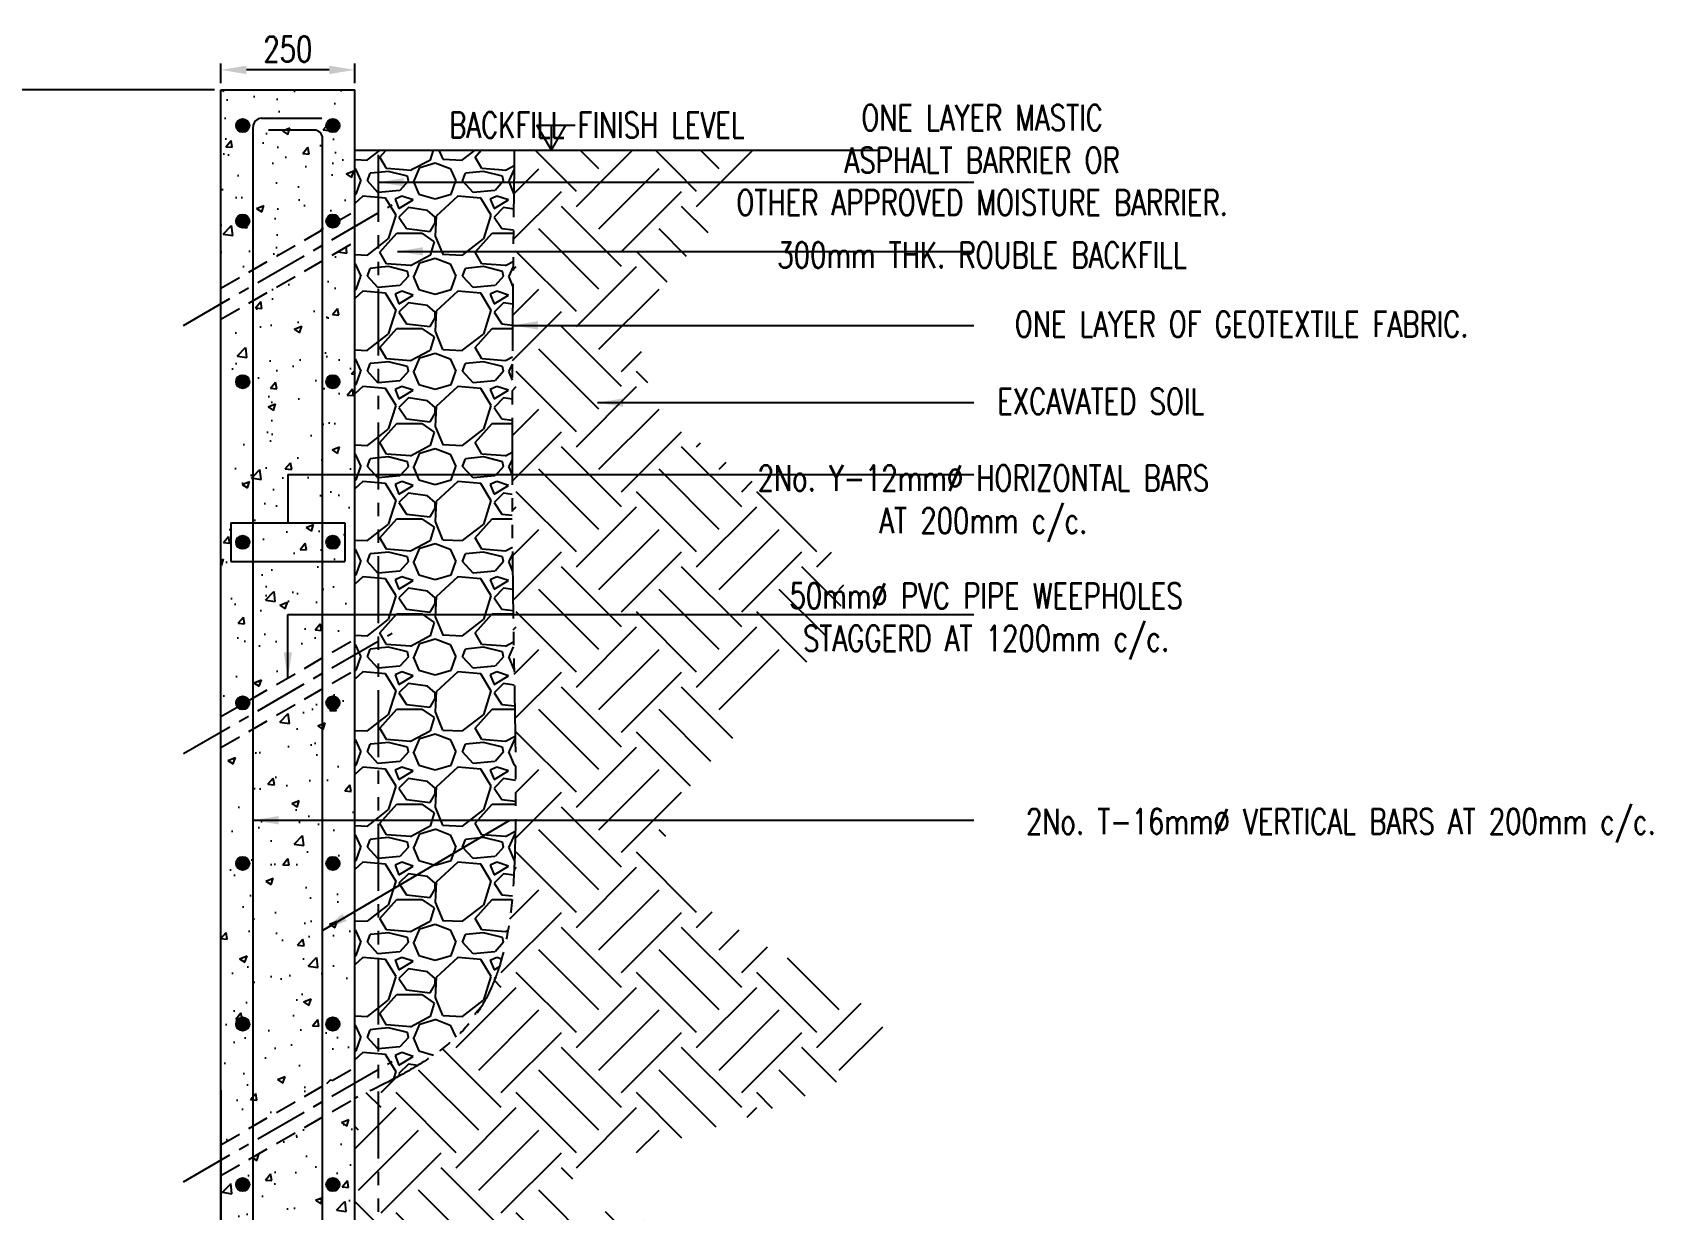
# Model space of a CAD drawing. Header units: millimetres. Extents: x -605628 to 223188, y -4937 to 493520.
# Drawn here: x -337860 to -334834, y 427466 to 429666 of the extents above; entities that cross this region are included whole.
import ezdxf

# ---------------------------------------------------------------- set-up
doc = ezdxf.new("R2010")
doc.units = ezdxf.units.MM
doc.header["$LTSCALE"] = 100
doc.header["$MEASUREMENT"] = 0
doc.header["$PDMODE"] = 3
doc.header["$PDSIZE"] = -0.5
for name, pattern in [('CENTER', [2, 1.25, -0.25, 0.25, -0.25]), ('DASHED', [0.75, 0.5, -0.25]), ('PHANTOM', [2.5, 1.25, -0.25, 0.25, -0.25, 0.25, -0.25])]:
    doc.linetypes.add(name, pattern=pattern)
doc.layers.get('Defpoints').update_dxf_attribs({"color": 1})
for name, color, linetype in [('Grid-line', 8, 'CENTER'), ('S-Dim', 1, 'Continuous'), ('S-Hatch', 8, 'Continuous'), ('S-Text', 2, 'Continuous'), ('ST-DIMENSION', 2, 'Continuous'), ('ST-HATCH', 8, 'Continuous'), ('VENT-PIPE', 8, 'Continuous')]:
    doc.layers.add(name, color=color, linetype=linetype)
doc.styles.add('SKEL 1_20xp', font='romans.shx', dxfattribs={"width": 0.75, "height": 47.6})
doc.dimstyles.new('SKEL 1_20xp', dxfattribs={"dimtxt": 47.6, "dimasz": 47.6, "dimexe": 12, "dimexo": 12, "dimgap": 15, "dimtad": 1, "dimdec": 0, "dimtxsty": 'SKEL 1_20xp', "dimcen": 4, "dimdle": 1, "dimclrd": 1, "dimclre": 1, "dimclrt": 2, "dimadec": 0, "dimazin": 0, "dimtfac": 1, "dimtdec": 0, "dimtix": 1, "dimtmove": 0, "dimatfit": 3, "dimfxl": 1.25, "dimarcsym": 0})
pattern_1 = [(228.0127875, (128.016, 177.8), (-1422.4, -1600.2), [23.9205, -2368.133855]), (184.9697407, (112.014, 160.02), (2133.6, 177.8), [41.04833, -4063.78342]), (132.510447, (71.12, 156.464), (1778, -1955.8), [28.943706, -2865.430596]), (267.273689, (1.778, 112.014), (177.8, 3556), [37.380316, -3700.65062]), (292.8336542, (0, 74.676), (-889, 2133.6), [36.65436, -3628.78654]), (357.273689, (14.224, 40.894), (-3556, 177.8), [37.380316, -3700.65062]), (37.6942405, (51.562, 39.116), (-2311.4, -1778), [49.433556, -4893.91807]), (72.2553284, (90.678, 69.342), (1244.6, 3911.6), [46.670366, -4620.36796]), (121.4295656, (104.902, 113.792), (-1422.4, 2311.4), [37.50691, -3713.1882]), (175.2363583, (85.344, 145.796), (1955.8, -177.8), [42.81993, -2098.175587]), (222.3974378, (42.672, 149.352), (-2133.6, -1955.8), [55.375454, -5482.174076]), (138.814075, (177.8, 110.236), (-1244.6, 1066.8), [18.90032, -1871.13961]), (171.4692344, (163.576, 122.682), (2311.4, -355.6), [35.95774, -3559.82473]), (225, (128.02, 128.02), (-2e-14, -177.8), [25.144654, -226.30252]), (203.1985905, (115.57, 149.352), (889, 355.6), [13.54089, -1340.543566]), (291.8014095, (103.124, 144.018), (-177.8, 533.4), [19.149593, -938.33271]), (30.9637565, (110.236, 126.238), (533.4, 355.6), [31.102376, -1005.64087]), (161.565051, (136.906, 142.24), (355.6, -177.8), [22.4901, -539.76287]), (16.3895403, (0, 144.018), (1778, 533.4), [31.50616, -3119.117867]), (70.346176, (30.226, 152.908), (-711.2, -1955.8), [26.431926, -2616.7551]), (293.1985905, (136.906, 177.8), (-355.6, 889), [27.081607, -1327.00285]), (343.6104597, (147.574, 152.908), (-1778, 533.4), [31.50616, -3119.117867]), (339.4439548, (0, 33.782), (-889, 355.6), [30.382464, -1488.7414]), (294.7751406, (28.448, 23.114), (-889, 1955.8), [25.45705, -2520.251537]), (66.8014095, (138.684, 0), (355.6, 889), [27.081607, -1327.00285]), (17.3540246, (149.352, 24.892), (-2311.4, -711.2), [29.80479, -2950.66632]), (69.4439548, (51.562, 0), (-355.6, -889), [15.19123, -1503.932634]), (101.3099325, (128.016, 0), (-177.8, 711.2), [9.06602, -897.53965]), (165.9637565, (126.24, 8.89), (533.4, -177.8), [36.65436, -696.43382]), (186.009006, (90.678, 17.78), (1778, 177.8), [33.96869, -3362.89554]), (303.690068, (110.236, 110.236), (-177.8, 355.6), [25.64267, -615.424345]), (353.1572266, (124.46, 88.9), (3022.6, -355.6), [44.768973, -4432.120635]), (60.945396, (168.91, 83.566), (-711.2, -1244.6), [18.305577, -1812.25746]), (90, (177.8, 99.57), (-177.8, 177.8), [10.668, -167.132]), (120.2564372, (87.122, 23.114), (711.2, -1244.6), [24.70069, -2445.375854]), (48.0127875, (74.676, 44.45), (1422.4, 1600.2), [47.841, -2344.213354]), (0, (106.68, 80.01), (177.8, 177.8), [46.228, -131.572]), (325.3048465, (152.908, 80.01), (1778, -1244.6), [28.11267, -2783.15217]), (254.054604, (176.022, 64.008), (-177.8, -711.2), [25.888036, -1268.5155]), (207.6459754, (168.91, 39.116), (-3378.2, -1778), [42.150157, -4172.87251]), (175.4260787, (131.572, 19.558), (-2311.4, 177.8), [44.59206, -4414.60925])]
pattern_2 = [(50, (0, 0), (143.452037, -12.550427), [15, -165]), (355, (0, 0), (-27.750267, 150.438427), [12, -132]), (100.451444, (11.95, -1.05), (115.70177, 137.887998), [12.74804, -140.228422]), (46.1842, (0, 40), (213.448266, -33.103856), [22.5, -247.5]), (96.635635, (17.79, 37.24), (186.93239, 194.82372), [19.12207, -210.34275]), (351.184164, (0, 40), (186.93239, 194.82372), [18, -198]), (21, (20, 30), (119.38141, -80.523778), [15, -165]), (326, (20, 30), (48.663066, 145.03001), [12, -132]), (71.451445, (29.95, 23.29), (168.044475, 64.50623), [12.748038, -140.228422]), (37.5, (0, 0), (2.431971, 66.578771), [0, -130.4, 0, -134, 0, -132.5]), (7.5, (0, 0), (52.6139075, 78.882342), [0, -76.4, 0, -127.4, 0, -50.5]), (327.5, (-44.6, 0), (106.764487, -4.5109743), [0, -50, 0, -156, 0, -207]), (317.5, (-64.6, 0), (116.637234, 20.020996), [0, -65, 0, -103.6, 0, -147])]

# ---------------------------------------------------------------- blocks, each defined once
blk = doc.blocks.new('*D8')
at = {"layer": 'Defpoints', "color": 0, "transparency": 16777216}
for p in [(-337507.6, 429558.6), (-338390.9, 427158.6), (-338141.6, 427158.6)]:
    blk.add_point(p, dxfattribs=at)
at = {"layer": 'S-Dim', "color": 1, "lineweight": -2, "transparency": 16777216}
for p, q in [((-337519.6, 429558.6), (-338402.9, 429558.6)), ((-338390.9, 429511), (-338390.9, 427206.2)), ((-338153.6, 427158.6), (-338402.9, 427158.6))]:
    blk.add_line(p, q, dxfattribs=at)
at = {"layer": 'S-Dim', "color": 1, "transparency": 16777216}
for points in [[(-338398.8, 429511), (-338382.9, 429511), (-338390.9, 429558.6)], [(-338398.8, 427206.2), (-338382.9, 427206.2), (-338390.9, 427158.6)]]:
    blk.add_solid(points, dxfattribs=at)
at = {"layer": 'S-Dim', "color": 2, "transparency": 16777216, "insert": (-338429.7, 428358.6), "char_height": 47.6, "attachment_point": 5, "rotation": 90, "style": 'SKEL 1_20xp'}
blk.add_mtext('2400', dxfattribs=at)
blk = doc.blocks.new('*D12')
at = {"layer": 'Defpoints', "color": 0, "transparency": 16777216}
for p in [(-337507.6, 429595.6), (-337507.6, 429558.6), (-337257.6, 429558.6)]:
    blk.add_point(p, dxfattribs=at)
at = {"layer": 'S-Dim', "color": 1, "lineweight": -2, "transparency": 16777216}
for p, q in [((-337507.6, 429570.6), (-337507.6, 429607.6)), ((-337257.6, 429570.6), (-337257.6, 429607.6)), ((-337305.2, 429595.6), (-337460, 429595.6))]:
    blk.add_line(p, q, dxfattribs=at)
at = {"layer": 'S-Dim', "color": 1, "transparency": 16777216}
for points in [[(-337460, 429603.6), (-337460, 429587.7), (-337507.6, 429595.6)], [(-337305.2, 429603.6), (-337305.2, 429587.7), (-337257.6, 429595.6)]]:
    blk.add_solid(points, dxfattribs=at)
at = {"layer": 'S-Dim', "color": 2, "transparency": 16777216, "insert": (-337382.6, 429634.4), "char_height": 47.6, "attachment_point": 5, "style": 'SKEL 1_20xp'}
blk.add_mtext('250', dxfattribs=at)

msp = doc.modelspace()

# ---------------------------------------------------------------- hatches: boundary and pattern name
h = msp.add_hatch()
h.set_pattern_fill('AR-CONC', color=8, scale=20, style=0)
h.set_pattern_definition(pattern_2)
h.paths.add_polyline_path([(-337257.6, 429558.6), (-337507.6, 429558.6), (-337507.6, 429187.5), (-337306.5, 429303.6, -0.218103), (-337310.9, 429313, -0.910048), (-337286.1, 429315.4), (-337257.6, 429331.8)])
h.paths.add_polyline_path([(-337310.9, 429491.6, -1), (-337285.9, 429491.6, -1)], flags=16)
h.paths.add_polyline_path([(-337454.4, 429313, -1), (-337479.4, 429313, -1)], flags=16)
h.paths.add_polyline_path([(-337479.4, 429491.6, -1), (-337454.4, 429491.6, -1)], flags=16)
h = msp.add_hatch()
h.set_pattern_fill('AR-CONC', color=8, scale=20, style=0)
h.set_pattern_definition(pattern_2)
h.paths.add_polyline_path([(-337257.6, 429274.1), (-337317.6, 429239.4), (-337317.6, 428497.2), (-337257.6, 428531.8)])
h.paths.add_polyline_path([(-337310.9, 428713, -1), (-337285.9, 428713, -1)], flags=16)
h.paths.add_polyline_path([(-337310.9, 429013, -1), (-337285.9, 429013, -1)], flags=16)
h = msp.add_hatch()
h.set_pattern_fill('AR-CONC', color=8, scale=20, style=0)
h.set_pattern_definition(pattern_2)
h.paths.add_polyline_path([(-337317.6, 429239.4), (-337447.6, 429164.4), (-337447.6, 428422.1), (-337317.6, 428497.2)])
h = msp.add_hatch()
h.set_pattern_fill('AR-CONC', color=8, scale=20, style=0)
h.set_pattern_definition(pattern_2)
h.paths.add_polyline_path([(-337447.6, 429164.4), (-337507.6, 429129.7), (-337507.6, 428387.5), (-337476.7, 428405.3, -0.167881), (-337479.4, 428413, -0.825216), (-337455.3, 428417.7), (-337447.6, 428422.1)])
h.paths.add_polyline_path([(-337479.4, 428713, -1), (-337454.4, 428713, -1)], flags=16)
h.paths.add_polyline_path([(-337479.4, 429013, -1), (-337454.4, 429013, -1)], flags=16)
h = msp.add_hatch()
h.set_pattern_fill('AR-CONC', color=8, scale=20, style=0)
h.set_pattern_definition(pattern_2)
h.paths.add_polyline_path([(-337257.6, 428474.1), (-337317.6, 428439.4), (-337317.6, 427697.2), (-337257.6, 427731.8)])
h.paths.add_polyline_path([(-337310.9, 427813, -1), (-337285.9, 427813, -1)], flags=16)
h.paths.add_polyline_path([(-337310.9, 428113, -1), (-337285.9, 428113, -1)], flags=16)
h.paths.add_polyline_path([(-337310.9, 428413, -1), (-337285.9, 428413, -1)], flags=16)
h = msp.add_hatch()
h.set_pattern_fill('AR-CONC', color=8, scale=20, style=0)
h.set_pattern_definition(pattern_2)
h.paths.add_polyline_path([(-337317.6, 428439.4), (-337447.6, 428364.4), (-337447.6, 427622.1), (-337317.6, 427697.2)])
h = msp.add_hatch()
h.set_pattern_fill('AR-CONC', color=8, scale=20, style=0)
h.set_pattern_definition(pattern_2)
h.paths.add_polyline_path([(-337447.6, 428364.4), (-337507.6, 428329.7), (-337507.6, 427587.5), (-337447.6, 427622.1)])
h.paths.add_polyline_path([(-337479.4, 427813, -1), (-337454.4, 427813, -1)], flags=16)
h.paths.add_polyline_path([(-337479.4, 428113, -1), (-337454.4, 428113, -1)], flags=16)
h = msp.add_hatch()
h.set_pattern_fill('AR-CONC', color=8, scale=20, style=0)
h.set_pattern_definition(pattern_2)
h.paths.add_polyline_path([(-337257.6, 427674.1), (-337317.6, 427639.4), (-337317.6, 427158.6), (-337257.6, 427158.6)])
h.paths.add_polyline_path([(-337310.9, 427513, -1), (-337285.9, 427513, -1)], flags=16)
h.paths.add_polyline_path([(-337285.9, 427213, -1), (-337310.9, 427213, -1)], flags=16)
h = msp.add_hatch()
h.set_pattern_fill('AR-CONC', color=8, scale=20, style=0)
h.set_pattern_definition(pattern_2)
h.paths.add_polyline_path([(-337317.6, 427639.4), (-337447.6, 427564.4), (-337447.6, 427158.6), (-337317.6, 427158.6)])
h = msp.add_hatch()
h.set_pattern_fill('AR-CONC', color=8, scale=20, style=0)
h.set_pattern_definition(pattern_2)
h.paths.add_polyline_path([(-337447.6, 427564.4), (-337507.6, 427529.7), (-337507.6, 427158.6), (-337447.6, 427158.6)])
h.paths.add_polyline_path([(-337479.4, 427513, -1), (-337454.4, 427513, -1)], flags=16)
h.paths.add_polyline_path([(-337454.4, 427213, -1), (-337479.4, 427213, -1)], flags=16)
at = {"layer": 'S-Hatch'}
h = msp.add_hatch(dxfattribs=at)
h.set_pattern_fill('GRAVEL', color=256, scale=177.8, style=0)
h.set_pattern_definition(pattern_1)
h.paths.add_polyline_path([(-336959.6, 429445.6), (-337257.6, 429445.6), (-337257.6, 429408.8), (-336959.6, 429408.8)])
h = msp.add_hatch(dxfattribs=at)
h.set_pattern_fill('EARTH', color=256, scale=635, angle=45, style=0)
h.paths.add_polyline_path([(-336494.2, 429445.6), (-336959.6, 429445.6), (-336959.6, 429408.8), (-336494.2, 429408.8)])
h = msp.add_hatch(dxfattribs=at)
h.set_pattern_fill('EARTH', color=256, scale=635, angle=45, style=0)
h.paths.add_polyline_path([(-336467.6, 429408.8), (-336959.6, 429408.8), (-336959.7, 429403.6), (-336959.8, 429395.9), (-336959.9, 429388.1), (-336960, 429380.4), (-336960.1, 429372.6), (-336960.2, 429364.9), (-336960.3, 429357.2), (-336960.4, 429349.4), (-336960.5, 429341.7), (-336960.6, 429333.9), (-336960.7, 429326.2), (-336960.8, 429318.5), (-336960.8, 429310.7), (-336960.9, 429303), (-336961, 429295.2), (-336961.1, 429287.5), (-336961.2, 429279.8), (-336961.3, 429272), (-336961.4, 429264.3), (-336961.5, 429256.6), (-336961.6, 429248.8), (-336961.6, 429241.1), (-336961.7, 429233.4), (-336961.8, 429225.7), (-336961.9, 429217.9), (-336962, 429210.2), (-336962, 429202.5), (-336962.1, 429194.8), (-336962.2, 429187), (-336962.3, 429179.3), (-336962.3, 429171.6), (-336962.4, 429163.9), (-336962.5, 429156.2), (-336962.5, 429148.4), (-336962.6, 429140.7), (-336962.7, 429133), (-336962.7, 429125.3), (-336962.8, 429117.6), (-336962.9, 429109.9), (-336962.9, 429102.2), (-336963, 429094.5), (-336963, 429086.8), (-336963.1, 429079.1), (-336963.2, 429071.4), (-336963.2, 429063.7), (-336963.3, 429056), (-336963.3, 429048.3), (-336963.3, 429040.6), (-336963.4, 429032.9), (-336963.4, 429025.2), (-336963.5, 429017.5), (-336963.5, 429009.8), (-336963.6, 429002.1), (-336963.6, 428994.5), (-336963.6, 428986.8), (-336963.7, 428979.1), (-336963.7, 428971.4), (-336963.7, 428963.7), (-336963.7, 428956.1), (-336963.8, 428948.4), (-336963.8, 428940.7), (-336963.8, 428933.1), (-336963.8, 428925.4), (-336963.8, 428917.7), (-336963.9, 428910.1), (-336963.9, 428902.4), (-336963.9, 428894.7), (-336963.9, 428887.1), (-336963.9, 428879.4), (-336963.9, 428871.8), (-336963.9, 428864.1), (-336963.9, 428856.5), (-336963.9, 428848.8), (-336963.9, 428841.2), (-336963.9, 428833.6), (-336963.8, 428825.9), (-336963.8, 428818.3), (-336963.8, 428810.7), (-336963.8, 428803), (-336963.8, 428795.4), (-336963.7, 428787.8), (-336963.7, 428780.2), (-336963.7, 428772.5), (-336963.7, 428764.9), (-336963.6, 428757.3), (-336963.6, 428749.7), (-336963.5, 428742.1), (-336963.5, 428734.5), (-336963.4, 428726.9), (-336963.4, 428719.3), (-336963.3, 428711.7), (-336963.3, 428704.1), (-336963.2, 428696.5), (-336963.2, 428688.9), (-336963.1, 428681.3), (-336963, 428673.7), (-336963, 428666.2), (-336962.9, 428658.6), (-336962.8, 428651), (-336962.7, 428643.4), (-336962.7, 428635.9), (-336962.6, 428628.3), (-336962.5, 428620.7), (-336962.4, 428613.2), (-336962.3, 428605.6), (-336962.2, 428598.1), (-336962.1, 428590.5), (-336962, 428583), (-336961.9, 428575.4), (-336961.8, 428567.9), (-336961.6, 428560.3), (-336961.5, 428552.8), (-336961.4, 428545.3), (-336961.3, 428537.8), (-336961.1, 428530.2), (-336961, 428522.7), (-336960.9, 428515.2), (-336960.7, 428507.7), (-336960.6, 428500.2), (-336960.5, 428492.6), (-336960.3, 428485.1), (-336960.2, 428477.6), (-336960, 428470.1), (-336959.9, 428462.6), (-336959.7, 428455.1), (-336959.6, 428447.5), (-336959.4, 428440), (-336959.3, 428432.5), (-336959.1, 428425), (-336959, 428417.4), (-336958.9, 428409.9), (-336958.7, 428402.3), (-336958.6, 428394.7), (-336958.5, 428387.2), (-336958.3, 428379.6), (-336958.2, 428372), (-336958.1, 428364.4), (-336958, 428356.8), (-336957.9, 428349.2), (-336957.8, 428341.5), (-336957.7, 428333.9), (-336957.6, 428326.2), (-336957.5, 428318.5), (-336957.4, 428310.8), (-336957.4, 428303.1), (-336957.3, 428295.4), (-336957.3, 428287.7), (-336957.2, 428279.9), (-336957.2, 428272.1), (-336957.2, 428264.3), (-336957.2, 428256.5), (-336957.2, 428248.7), (-336957.2, 428240.8), (-336957.2, 428232.9), (-336957.2, 428225), (-336957.3, 428217.1), (-336957.3, 428209.1), (-336957.4, 428201.2), (-336957.5, 428193.2), (-336957.6, 428185.1), (-336957.7, 428177.1), (-336957.8, 428169), (-336957.9, 428160.9), (-336958.1, 428152.8), (-336958.3, 428144.6), (-336958.5, 428136.5), (-336958.8, 428128.3), (-336959.1, 428120.2), (-336959.4, 428112), (-336959.7, 428103.8), (-336960.2, 428095.7), (-336960.6, 428087.5), (-336961.1, 428079.4), (-336961.7, 428071.2), (-336962.3, 428063.1), (-336963, 428055), (-336963.7, 428046.9), (-336964.5, 428038.8), (-336965.4, 428030.8), (-336966.3, 428022.8), (-336967.4, 428014.8), (-336968.5, 428006.9), (-336969.7, 427999), (-336970.9, 427991.2), (-336972.3, 427983.4), (-336973.7, 427975.7), (-336975.3, 427968), (-336976.9, 427960.3), (-336978.7, 427952.8), (-336980.5, 427945.2), (-336982.5, 427937.8), (-336984.6, 427930.4), (-336986.8, 427923.1), (-336989.1, 427915.9), (-336991.5, 427908.7), (-336994.1, 427901.7), (-336996.7, 427894.7), (-336999.5, 427887.8), (-337002.5, 427881), (-337005.6, 427874.3), (-337008.8, 427867.7), (-337012.1, 427861.2), (-337015.7, 427854.8), (-337019.3, 427848.5), (-337023.1, 427842.3), (-337027.1, 427836.2), (-337031.2, 427830.3), (-337035.5, 427824.5), (-337040, 427818.8), (-337044.6, 427813.2), (-337049.4, 427807.7), (-337054.3, 427802.3), (-337059.4, 427797.1), (-337064.6, 427792), (-337070, 427787), (-337075.5, 427782), (-337081.1, 427777.2), (-337086.9, 427772.5), (-337092.8, 427767.8), (-337098.8, 427763.3), (-337104.9, 427758.8), (-337111.1, 427754.4), (-337117.4, 427750.1), (-337123.8, 427745.8), (-337130.3, 427741.7), (-337136.9, 427737.5), (-337143.6, 427733.5), (-337150.4, 427729.5), (-337157.2, 427725.6), (-337164.1, 427721.7), (-337171, 427717.8), (-337178, 427714), (-337185.1, 427710.3), (-337192.2, 427706.5), (-337199.4, 427702.9), (-337206.6, 427699.2), (-337213.8, 427695.6), (-337214, 427695.5), (-337214.2, 427695.4), (-337214.3, 427695.3), (-337214.5, 427695.2), (-337214.7, 427695.1), (-337214.8, 427695.1), (-337215, 427695), (-337215.2, 427694.9), (-337215.3, 427694.8), (-337215.5, 427694.7), (-337215.7, 427694.6), (-337215.9, 427694.5), (-337216, 427694.5), (-337216.2, 427694.4), (-337216.4, 427694.3), (-337216.5, 427694.2), (-337216.7, 427694.1), (-337216.9, 427694), (-337217, 427693.9), (-337217.2, 427693.9), (-337217.4, 427693.8), (-337217.6, 427693.7), (-337217.7, 427693.6), (-337217.9, 427693.5), (-337218.1, 427693.4), (-337218.2, 427693.4), (-337218.4, 427693.3), (-337218.6, 427693.2), (-337218.7, 427693.1), (-337218.9, 427693), (-337219.1, 427692.9), (-337219.3, 427692.8), (-337219.4, 427692.8), (-337219.6, 427692.7), (-337219.8, 427692.6), (-337219.9, 427692.5), (-337220.1, 427692.4), (-337220.3, 427692.3), (-337220.4, 427692.3), (-337220.6, 427692.2), (-337220.8, 427692.1), (-337221, 427692), (-337221.1, 427691.9), (-337221.3, 427691.8), (-337221.5, 427691.7), (-337221.6, 427691.7), (-337221.8, 427691.6), (-337222, 427691.5), (-337222.2, 427691.4), (-337222.3, 427691.3), (-337222.5, 427691.2), (-337222.7, 427691.2), (-337222.8, 427691.1), (-337223, 427691), (-337223.2, 427690.9), (-337223.3, 427690.8), (-337223.5, 427690.7), (-337223.7, 427690.7), (-337223.9, 427690.6), (-337224, 427690.5), (-337224.2, 427690.4), (-337224.4, 427690.3), (-337224.5, 427690.2), (-337224.7, 427690.1), (-337224.9, 427690.1), (-337225.1, 427690), (-337225.2, 427689.9), (-337225.4, 427689.8), (-337225.6, 427689.7), (-337225.7, 427689.6), (-337225.9, 427689.6), (-337226.1, 427689.5), (-337226.2, 427689.4), (-337226.4, 427689.3), (-337226.6, 427689.2), (-337226.8, 427689.1), (-337226.9, 427689.1), (-337227.1, 427689), (-337227.3, 427688.9), (-337227.4, 427688.8), (-337227.6, 427688.7), (-337227.8, 427688.6), (-337228, 427688.5), (-337228.1, 427688.5), (-337228.3, 427688.4), (-337228.5, 427688.3), (-337228.6, 427688.2), (-337228.8, 427688.1), (-337229, 427688), (-337229.2, 427688), (-337229.3, 427687.9), (-337229.5, 427687.8), (-337229.7, 427687.7), (-337229.8, 427687.6), (-337230, 427687.5), (-337230.2, 427687.5), (-337230.3, 427687.4), (-337230.5, 427687.3), (-337230.7, 427687.2), (-337230.9, 427687.1), (-337231, 427687), (-337231.2, 427687), (-337231.4, 427686.9), (-337231.5, 427686.8), (-337231.7, 427686.7), (-337231.9, 427686.6), (-337232.1, 427686.5), (-337232.2, 427686.4), (-337232.4, 427686.4), (-337232.6, 427686.3), (-337232.7, 427686.2), (-337232.9, 427686.1), (-337233.1, 427686), (-337233.3, 427685.9), (-337233.4, 427685.9), (-337233.6, 427685.8), (-337233.8, 427685.7), (-337233.9, 427685.6), (-337234.1, 427685.5), (-337234.3, 427685.4), (-337234.5, 427685.4), (-337234.6, 427685.3), (-337234.8, 427685.2), (-337235, 427685.1), (-337235.1, 427685), (-337235.3, 427684.9), (-337235.5, 427684.9), (-337235.7, 427684.8), (-337235.8, 427684.7), (-337236, 427684.6), (-337236.2, 427684.5), (-337236.3, 427684.4), (-337236.5, 427684.4), (-337236.7, 427684.3), (-337236.9, 427684.2), (-337237, 427684.1), (-337237.2, 427684), (-337237.4, 427683.9), (-337237.5, 427683.8), (-337237.7, 427683.8), (-337237.9, 427683.7), (-337238.1, 427683.6), (-337238.2, 427683.5), (-337238.4, 427683.4), (-337238.6, 427683.3), (-337238.7, 427683.3), (-337238.9, 427683.2), (-337239.1, 427683.1), (-337239.3, 427683), (-337239.4, 427682.9), (-337239.6, 427682.8), (-337239.8, 427682.8), (-337239.9, 427682.7), (-337240.1, 427682.6), (-337240.3, 427682.5), (-337240.5, 427682.4), (-337240.6, 427682.3), (-337240.8, 427682.3), (-337241, 427682.2), (-337241.1, 427682.1), (-337241.3, 427682), (-337241.5, 427681.9), (-337241.7, 427681.8), (-337241.8, 427681.8), (-337242, 427681.7), (-337242.2, 427681.6), (-337242.3, 427681.5), (-337242.5, 427681.4), (-337242.7, 427681.3), (-337242.9, 427681.3), (-337243, 427681.2), (-337243.2, 427681.1), (-337243.4, 427681), (-337243.5, 427680.9), (-337243.7, 427680.8), (-337243.9, 427680.8), (-337244.1, 427680.7), (-337244.2, 427680.6), (-337244.4, 427680.5), (-337244.6, 427680.4), (-337244.7, 427680.3), (-337244.9, 427680.3), (-337245.1, 427680.2), (-337245.3, 427680.1), (-337245.4, 427680), (-337245.6, 427679.9), (-337245.8, 427679.8), (-337246, 427679.8), (-337246.1, 427679.7), (-337246.3, 427679.6), (-337246.5, 427679.5), (-337246.6, 427679.4), (-337246.8, 427679.3), (-337247, 427679.3), (-337247.2, 427679.2), (-337247.3, 427679.1), (-337247.5, 427679), (-337247.7, 427678.9), (-337247.8, 427678.8), (-337248, 427678.7), (-337248.2, 427678.7), (-337248.4, 427678.6), (-337248.5, 427678.5), (-337248.7, 427678.4), (-337248.9, 427678.3), (-337249, 427678.2), (-337249.2, 427678.2), (-337249.4, 427678.1), (-337249.6, 427678), (-337249.7, 427677.9), (-337249.9, 427677.8), (-337250.1, 427677.7), (-337250.2, 427677.7), (-337250.4, 427677.6), (-337250.6, 427677.5), (-337250.8, 427677.4), (-337250.9, 427677.3), (-337251.1, 427677.2), (-337251.3, 427677.2), (-337251.4, 427677.1), (-337251.6, 427677), (-337251.8, 427676.9), (-337252, 427676.8), (-337252.1, 427676.7), (-337252.3, 427676.7), (-337252.5, 427676.6), (-337252.7, 427676.5), (-337252.8, 427676.4), (-337253, 427676.3), (-337253.2, 427676.2), (-337253.3, 427676.2), (-337253.5, 427676.1), (-337253.7, 427676), (-337253.9, 427675.9), (-337254, 427675.8), (-337254.2, 427675.7), (-337254.4, 427675.7), (-337254.5, 427675.6), (-337254.7, 427675.5), (-337254.9, 427675.4), (-337255.1, 427675.3), (-337255.2, 427675.2), (-337255.4, 427675.2), (-337255.6, 427675.1), (-337255.7, 427675), (-337255.9, 427674.9), (-337256.1, 427674.8), (-337256.3, 427674.7), (-337256.4, 427674.7), (-337256.6, 427674.6), (-337256.8, 427674.5), (-337256.9, 427674.4), (-337257.1, 427674.3), (-337257.3, 427674.2), (-337257.5, 427674.2), (-337257.6, 427674.1), (-337257.6, 427158.6), (-336307.6, 427158.6), (-336307.6, 426891.5), (-336291.4, 426904.3), (-336274.8, 426916.7), (-336258, 426928.4), (-336240.8, 426939.3), (-336223.1, 426949.4), (-336204.9, 426958.4), (-336186.2, 426966.2), (-336166.9, 426972.8), (-336146.8, 426978), (-336126.1, 426981.6), (-336104.5, 426983.6), (-336082, 426983.8), (-336058.6, 426982), (-336034.2, 426978.2), (-336008.7, 426972.2), (-335982.1, 426964), (-335954.9, 426953.9), (-335927.4, 426942.5), (-335900.3, 426930.1), (-335874, 426917.4), (-335849, 426904.9), (-335825.8, 426893), (-335804.9, 426882.3), (-335786.9, 426873.2), (-335772.2, 426866.4), (-335761.4, 426862.3), (-335754.9, 426861.4), (-335753.3, 426864.2), (-335757, 426871.3), (-335765.5, 426882.4), (-335777.5, 426896.8), (-335791.8, 426914), (-335806.9, 426933.1), (-335821.6, 426953.4), (-335834.6, 426974.4), (-335844.5, 426995.2), (-335850.1, 427015.2), (-335850, 427033.7), (-335844.1, 427050.4), (-335833.2, 427065.5), (-335818.2, 427079.2), (-335800, 427091.6), (-335779.4, 427102.9), (-335757.3, 427113.2), (-335734.6, 427122.7), (-335712.1, 427131.7), (-335690.8, 427140.1), (-335671.5, 427148.3), (-335658.9, 427154.5), (-336103.5, 427154.5), (-336103.5, 427218.2), (-335645.5, 427218.2), (-335649.9, 427221.6), (-335662.9, 427229.8), (-335678.5, 427237.9), (-335696.5, 427246), (-335716.7, 427254.1), (-335719.5, 427255.1), (-336103.5, 427255.1), (-336103.5, 427318.7), (-335956, 427318.7), (-335973, 427322.4), (-336006.9, 427329.3), (-336041.4, 427336.1), (-336076.1, 427342.6), (-336111.1, 427349), (-336146.2, 427355.2), (-336181.2, 427361.2), (-336216, 427367), (-336250.7, 427372.6), (-336285, 427378), (-336319, 427383.3), (-336352.6, 427388.4), (-336385.8, 427393.4), (-336418.3, 427398.3), (-336450.3, 427403.1), (-336481.6, 427407.7), (-336512.1, 427412.3), (-336541.9, 427416.7), (-336570.7, 427421.2), (-336598.7, 427425.5), (-336625.6, 427429.8), (-336651.4, 427434.1), (-336676.1, 427438.3), (-336699.6, 427442.6), (-336721.8, 427446.8), (-336742.6, 427451.1), (-336762.1, 427455.4), (-336780, 427459.7), (-336796.5, 427464.1), (-336811.3, 427468.5), (-336824.4, 427473), (-336835.8, 427477.5), (-336845.4, 427482.2), (-336853.1, 427487), (-336858.9, 427491.9), (-336862.6, 427496.9), (-336864.3, 427502), (-336863.8, 427507.3), (-336861.1, 427512.8), (-336856.2, 427518.4), (-336848.8, 427524.3), (-336839.1, 427530.3), (-336827.1, 427536.5), (-336812.9, 427542.9), (-336796.7, 427549.5), (-336778.7, 427556.3), (-336759.1, 427563.3), (-336738.1, 427570.5), (-336715.8, 427577.8), (-336692.4, 427585.3), (-336668.1, 427593), (-336643.1, 427600.9), (-336617.6, 427608.9), (-336591.7, 427617.1), (-336565.6, 427625.5), (-336539.4, 427634), (-336513.5, 427642.7), (-336487.9, 427651.5), (-336462.9, 427660.5), (-336438.5, 427669.6), (-336415.1, 427678.8), (-336392.7, 427688.2), (-336371.6, 427697.7), (-336351.9, 427707.4), (-336333.8, 427717.2), (-336317.4, 427727.1), (-336303.1, 427737.1), (-336290.9, 427747.3), (-336281, 427757.5), (-336273.7, 427767.9), (-336269, 427778.4), (-336267.1, 427789), (-336268.3, 427799.7), (-336272.6, 427810.4), (-336279.7, 427821.4), (-336289.3, 427832.4), (-336301.3, 427843.5), (-336315.4, 427854.8), (-336331.4, 427866.2), (-336349, 427877.8), (-336368, 427889.5), (-336388.1, 427901.4), (-336409.2, 427913.4), (-336430.9, 427925.6), (-336453.1, 427938.1), (-336475.5, 427950.7), (-336497.8, 427963.5), (-336519.9, 427976.5), (-336541.5, 427989.7), (-336562.3, 428003.1), (-336582.2, 428016.8), (-336600.8, 428030.7), (-336618, 428044.8), (-336633.4, 428059.2), (-336647, 428073.8), (-336658.3, 428088.7), (-336667.3, 428103.9), (-336673.6, 428119.4), (-336677, 428135.1), (-336677.8, 428151.1), (-336675.9, 428167.4), (-336671.7, 428183.8), (-336665.4, 428200.6), (-336657, 428217.4), (-336646.8, 428234.5), (-336635.1, 428251.8), (-336621.8, 428269.1), (-336607.4, 428286.6), (-336591.8, 428304.2), (-336575.4, 428321.9), (-336558.4, 428339.6), (-336540.8, 428357.4), (-336522.9, 428375.3), (-336504.9, 428393.1), (-336486.9, 428410.9), (-336469.2, 428428.7), (-336451.9, 428446.5), (-336435.2, 428464.1), (-336419.4, 428481.7), (-336404.5, 428499.2), (-336390.9, 428516.6), (-336378.5, 428533.9), (-336367.8, 428551), (-336358.8, 428567.9), (-336351.7, 428584.6), (-336346.7, 428601.1), (-336344.1, 428617.3), (-336343.9, 428633.4), (-336346.3, 428649.1), (-336351.1, 428664.6), (-336358.1, 428679.9), (-336367.3, 428695), (-336378.2, 428709.9), (-336390.9, 428724.6), (-336405, 428739.2), (-336420.5, 428753.6), (-336437.1, 428767.9), (-336454.6, 428782.1), (-336472.9, 428796.2), (-336491.7, 428810.2), (-336510.9, 428824.2), (-336530.3, 428838.1), (-336549.6, 428852.1), (-336568.8, 428866), (-336587.7, 428880), (-336605.9, 428893.9), (-336623.5, 428908), (-336640.1, 428922.1), (-336655.5, 428936.3), (-336669.7, 428950.6), (-336682.4, 428965.1), (-336693.4, 428979.6), (-336702.5, 428994.4), (-336709.9, 429009.3), (-336715.4, 429024.3), (-336719.3, 429039.5), (-336721.4, 429054.8), (-336722, 429070.3), (-336720.9, 429085.9), (-336718.4, 429101.7), (-336714.4, 429117.5), (-336709, 429133.5), (-336702.3, 429149.6), (-336694.2, 429165.8), (-336685, 429182.1), (-336674.5, 429198.5), (-336662.9, 429215.1), (-336650.2, 429231.7), (-336636.5, 429248.4), (-336621.9, 429265.1), (-336606.3, 429282), (-336589.8, 429298.9), (-336572.6, 429315.9), (-336554.6, 429333), (-336535.8, 429350.1), (-336516.5, 429367.3), (-336496.5, 429384.5), (-336476, 429401.8)])
h = msp.add_hatch(dxfattribs=at)
h.set_pattern_fill('GRAVEL', color=256, scale=177.8, style=0)
h.set_pattern_definition(pattern_1)
h.paths.add_polyline_path([(-337213.8, 429408.8), (-337257.6, 429408.8), (-337257.6, 429302.9), (-337213.8, 429328.2)])
h = msp.add_hatch(dxfattribs=at)
h.set_pattern_fill('GRAVEL', color=256, scale=177.8, style=0)
h.set_pattern_definition(pattern_1)
h.paths.add_polyline_path([(-336959.6, 429408.8), (-337213.8, 429408.8), (-337213.8, 427695.6), (-337206.6, 427699.2), (-337199.4, 427702.9), (-337192.2, 427706.5), (-337185.1, 427710.3), (-337178, 427714), (-337171, 427717.8), (-337164.1, 427721.7), (-337157.2, 427725.6), (-337150.4, 427729.5), (-337143.6, 427733.5), (-337136.9, 427737.5), (-337130.3, 427741.7), (-337123.8, 427745.8), (-337117.4, 427750.1), (-337111.1, 427754.4), (-337104.9, 427758.8), (-337098.8, 427763.3), (-337092.8, 427767.8), (-337086.9, 427772.5), (-337081.1, 427777.2), (-337075.5, 427782), (-337070, 427787), (-337064.6, 427792), (-337059.4, 427797.1), (-337054.3, 427802.3), (-337049.4, 427807.7), (-337044.6, 427813.2), (-337040, 427818.8), (-337035.5, 427824.5), (-337031.2, 427830.3), (-337027.1, 427836.2), (-337023.1, 427842.3), (-337019.3, 427848.5), (-337015.7, 427854.8), (-337012.1, 427861.2), (-337008.8, 427867.7), (-337005.6, 427874.3), (-337002.5, 427881), (-336999.5, 427887.8), (-336996.7, 427894.7), (-336994.1, 427901.7), (-336991.5, 427908.7), (-336989.1, 427915.9), (-336986.8, 427923.1), (-336984.6, 427930.4), (-336982.5, 427937.8), (-336980.5, 427945.2), (-336978.7, 427952.8), (-336976.9, 427960.3), (-336975.3, 427968), (-336973.7, 427975.7), (-336972.3, 427983.4), (-336970.9, 427991.2), (-336969.7, 427999), (-336968.5, 428006.9), (-336967.4, 428014.8), (-336966.3, 428022.8), (-336965.4, 428030.8), (-336964.5, 428038.8), (-336963.7, 428046.9), (-336963, 428055), (-336962.3, 428063.1), (-336961.7, 428071.2), (-336961.1, 428079.4), (-336960.6, 428087.5), (-336960.2, 428095.7), (-336959.7, 428103.8), (-336959.4, 428112), (-336959.1, 428120.2), (-336958.8, 428128.3), (-336958.5, 428136.5), (-336958.3, 428144.6), (-336958.1, 428152.8), (-336957.9, 428160.9), (-336957.8, 428169), (-336957.7, 428177.1), (-336957.6, 428185.1), (-336957.5, 428193.2), (-336957.4, 428201.2), (-336957.3, 428209.1), (-336957.3, 428217.1), (-336957.2, 428225), (-336957.2, 428232.9), (-336957.2, 428240.8), (-336957.2, 428248.7), (-336957.2, 428256.5), (-336957.2, 428264.3), (-336957.2, 428272.1), (-336957.2, 428279.9), (-336957.3, 428287.7), (-336957.3, 428295.4), (-336957.4, 428303.1), (-336957.4, 428310.8), (-336957.5, 428318.5), (-336957.6, 428326.2), (-336957.7, 428333.9), (-336957.8, 428341.5), (-336957.9, 428349.2), (-336958, 428356.8), (-336958.1, 428364.4), (-336958.2, 428372), (-336958.3, 428379.6), (-336958.5, 428387.2), (-336958.6, 428394.7), (-336958.7, 428402.3), (-336958.9, 428409.9), (-336959, 428417.4), (-336959.1, 428425), (-336959.3, 428432.5), (-336959.4, 428440), (-336959.6, 428447.5), (-336959.7, 428455.1), (-336959.9, 428462.6), (-336960, 428470.1), (-336960.2, 428477.6), (-336960.3, 428485.1), (-336960.5, 428492.6), (-336960.6, 428500.2), (-336960.7, 428507.7), (-336960.9, 428515.2), (-336961, 428522.7), (-336961.1, 428530.2), (-336961.3, 428537.8), (-336961.4, 428545.3), (-336961.5, 428552.8), (-336961.6, 428560.3), (-336961.8, 428567.9), (-336961.9, 428575.4), (-336962, 428583), (-336962.1, 428590.5), (-336962.2, 428598.1), (-336962.3, 428605.6), (-336962.4, 428613.2), (-336962.5, 428620.7), (-336962.6, 428628.3), (-336962.7, 428635.9), (-336962.7, 428643.4), (-336962.8, 428651), (-336962.9, 428658.6), (-336963, 428666.2), (-336963, 428673.7), (-336963.1, 428681.3), (-336963.2, 428688.9), (-336963.2, 428696.5), (-336963.3, 428704.1), (-336963.3, 428711.7), (-336963.4, 428719.3), (-336963.4, 428726.9), (-336963.5, 428734.5), (-336963.5, 428742.1), (-336963.6, 428749.7), (-336963.6, 428757.3), (-336963.7, 428764.9), (-336963.7, 428772.5), (-336963.7, 428780.2), (-336963.7, 428787.8), (-336963.8, 428795.4), (-336963.8, 428803), (-336963.8, 428810.7), (-336963.8, 428818.3), (-336963.8, 428825.9), (-336963.9, 428833.6), (-336963.9, 428841.2), (-336963.9, 428848.8), (-336963.9, 428856.5), (-336963.9, 428864.1), (-336963.9, 428871.8), (-336963.9, 428879.4), (-336963.9, 428887.1), (-336963.9, 428894.7), (-336963.9, 428902.4), (-336963.9, 428910.1), (-336963.8, 428917.7), (-336963.8, 428925.4), (-336963.8, 428933.1), (-336963.8, 428940.7), (-336963.8, 428948.4), (-336963.7, 428956.1), (-336963.7, 428963.7), (-336963.7, 428971.4), (-336963.7, 428979.1), (-336963.6, 428986.8), (-336963.6, 428994.5), (-336963.6, 429002.1), (-336963.5, 429009.8), (-336963.5, 429017.5), (-336963.4, 429025.2), (-336963.4, 429032.9), (-336963.3, 429040.6), (-336963.3, 429048.3), (-336963.3, 429056), (-336963.2, 429063.7), (-336963.2, 429071.4), (-336963.1, 429079.1), (-336963, 429086.8), (-336963, 429094.5), (-336962.9, 429102.2), (-336962.9, 429109.9), (-336962.8, 429117.6), (-336962.7, 429125.3), (-336962.7, 429133), (-336962.6, 429140.7), (-336962.5, 429148.4), (-336962.5, 429156.2), (-336962.4, 429163.9), (-336962.3, 429171.6), (-336962.3, 429179.3), (-336962.2, 429187), (-336962.1, 429194.8), (-336962, 429202.5), (-336962, 429210.2), (-336961.9, 429217.9), (-336961.8, 429225.7), (-336961.7, 429233.4), (-336961.6, 429241.1), (-336961.6, 429248.8), (-336961.5, 429256.6), (-336961.4, 429264.3), (-336961.3, 429272), (-336961.2, 429279.8), (-336961.1, 429287.5), (-336961, 429295.2), (-336960.9, 429303), (-336960.8, 429310.7), (-336960.8, 429318.5), (-336960.7, 429326.2), (-336960.6, 429333.9), (-336960.5, 429341.7), (-336960.4, 429349.4), (-336960.3, 429357.2), (-336960.2, 429364.9), (-336960.1, 429372.6), (-336960, 429380.4), (-336959.9, 429388.1), (-336959.8, 429395.9), (-336959.7, 429403.6)])
h = msp.add_hatch(dxfattribs=at)
h.set_pattern_fill('GRAVEL', color=256, scale=177.8, style=0)
h.set_pattern_definition(pattern_1)
h.paths.add_polyline_path([(-337213.8, 429328.2), (-337257.6, 429302.9), (-337257.6, 428796.7), (-337213.8, 428796.7)])
h = msp.add_hatch(dxfattribs=at)
h.set_pattern_fill('GRAVEL', color=256, scale=177.8, style=0)
h.set_pattern_definition(pattern_1)
h.paths.add_polyline_path([(-337213.8, 428796.7), (-337257.6, 428796.7), (-337257.6, 428502.9), (-337213.8, 428528.2)])
h = msp.add_hatch(dxfattribs=at)
h.set_pattern_fill('GRAVEL', color=256, scale=177.8, style=0)
h.set_pattern_definition(pattern_1)
h.paths.add_polyline_path([(-337213.8, 428528.2), (-337257.6, 428502.9), (-337257.6, 427702.9), (-337213.8, 427728.2)])
at = {"layer": 'S-Text'}
h = msp.add_hatch(dxfattribs=at)
h.set_pattern_fill('ANSI32', color=256, scale=635, angle=45, style=0)
h.set_pattern_definition([(90, (-4978.56, -24181.59), (-238.125, 4e-14), []), (90, (-4899.19, -24102.21), (-238.125, 4e-14), [])])
h.paths.add_polyline_path([(-336917.3, 429492.2), (-336890.4, 429492.2), (-336890.4, 429445.6)])
at = {"layer": 'ST-HATCH'}
h = msp.add_hatch(color=3, dxfattribs=at)
h.dxf.hatch_style = 1
h.paths.add_polyline_path([(-337479.4, 429491.6, -1), (-337454.4, 429491.6, -1)])
h = msp.add_hatch(color=3, dxfattribs=at)
h.dxf.hatch_style = 1
h.paths.add_polyline_path([(-337285.9, 429491.6, 1), (-337310.9, 429491.6, 1)])
h = msp.add_hatch(color=3, dxfattribs=at)
h.dxf.hatch_style = 1
h.paths.add_polyline_path([(-337479.4, 429313, -1), (-337454.4, 429313, -1)])
h = msp.add_hatch(color=3, dxfattribs=at)
h.dxf.hatch_style = 1
h.paths.add_polyline_path([(-337285.9, 429313, 1), (-337310.9, 429313, 1)])
h = msp.add_hatch(color=3, dxfattribs=at)
h.dxf.hatch_style = 1
h.paths.add_polyline_path([(-337479.4, 429013, -1), (-337454.4, 429013, -1)])
h = msp.add_hatch(color=3, dxfattribs=at)
h.dxf.hatch_style = 1
h.paths.add_polyline_path([(-337285.9, 429013, 1), (-337310.9, 429013, 1)])
h = msp.add_hatch(color=3, dxfattribs=at)
h.dxf.hatch_style = 1
h.paths.add_polyline_path([(-337479.4, 428713, -1), (-337454.4, 428713, -1)])
h = msp.add_hatch(color=3, dxfattribs=at)
h.dxf.hatch_style = 1
h.paths.add_polyline_path([(-337285.9, 428713, 1), (-337310.9, 428713, 1)])
h = msp.add_hatch(color=3, dxfattribs=at)
h.dxf.hatch_style = 1
h.paths.add_polyline_path([(-337479.4, 428413, -1), (-337454.4, 428413, -1)])
h = msp.add_hatch(color=3, dxfattribs=at)
h.dxf.hatch_style = 1
h.paths.add_polyline_path([(-337285.9, 428413, 1), (-337310.9, 428413, 1)])
h = msp.add_hatch(color=3, dxfattribs=at)
h.dxf.hatch_style = 1
h.paths.add_polyline_path([(-337479.4, 428113, -1), (-337454.4, 428113, -1)])
h = msp.add_hatch(color=3, dxfattribs=at)
h.dxf.hatch_style = 1
h.paths.add_polyline_path([(-337285.9, 428113, 1), (-337310.9, 428113, 1)])
h = msp.add_hatch(color=3, dxfattribs=at)
h.dxf.hatch_style = 1
h.paths.add_polyline_path([(-337479.4, 427813, -1), (-337454.4, 427813, -1)])
h = msp.add_hatch(color=3, dxfattribs=at)
h.dxf.hatch_style = 1
h.paths.add_polyline_path([(-337285.9, 427813, 1), (-337310.9, 427813, 1)])
h = msp.add_hatch(color=3, dxfattribs=at)
h.dxf.hatch_style = 1
h.paths.add_polyline_path([(-337479.4, 427513, -1), (-337454.4, 427513, -1)])
h = msp.add_hatch(color=3, dxfattribs=at)
h.dxf.hatch_style = 1
h.paths.add_polyline_path([(-337285.9, 427513, 1), (-337310.9, 427513, 1)])

# ---------------------------------------------------------------- linework, layer by layer
at = {"color": 5, "linetype": 'PHANTOM'}
msp.add_line((-337213.8, 429436.8), (-337213.8, 427174.8), dxfattribs=at)
at = {"color": 4, "linetype": 'PHANTOM'}
msp.add_open_spline([(-336959.6, 429445.6), (-336963.5, 429112.6), (-336967.2, 428700.2), (-336952.6, 428183.8), (-336971.8, 427812.8), (-337173.2, 427715.1), (-337257.6, 427674.1)], degree=3, knots=[148.384732, 148.384732, 148.384732, 148.384732, 1028.714876, 1378.638064, 1745.512438, 2010.704091, 2010.704091, 2010.704091, 2010.704091], dxfattribs=at)
at = {"layer": 'Grid-line', "ltscale": 0.8}
for p, q in [((-337577.4, 429118.3), (-337187.8, 429343.2)), ((-337577.4, 428318.3), (-337187.8, 428543.2)), ((-337577.4, 427518.3), (-337187.8, 427743.2))]:
    msp.add_line(p, q, dxfattribs=at)
at = {"layer": 'S-Text'}
for p, q in [((-336890.4, 429445.6), (-336917.3, 429492.2)), ((-336917.3, 429492.2), (-336846.2, 429492.2)), ((-336890.4, 429445.6), (-336863.5, 429492.2)), ((-336890.4, 429445.6), (-336890.4, 429492.2)), ((-337382.6, 428839.9), (-336101.1, 428839.9))]:
    msp.add_line(p, q, dxfattribs=at)
at = {"layer": 'ST-DIMENSION'}
for p, q in [((-337382.6, 428839.9), (-337382.6, 428749.2)), ((-337489.1, 428749.2), (-337276.1, 428749.2)), ((-337489.1, 428749.2), (-337489.1, 428676.9)), ((-337276.1, 428749.2), (-337276.1, 428676.9)), ((-337489.1, 428676.9), (-337276.1, 428676.9))]:
    msp.add_line(p, q, dxfattribs=at)
at = {"layer": 'ST-HATCH', "color": 3}
for p, q in [((-337507.6, 427158.6), (-337507.6, 429558.6)), ((-337507.6, 429558.6), (-337257.6, 429558.6)), ((-337257.6, 427158.6), (-337257.6, 429558.6)), ((-337447.6, 426908.2), (-337447.6, 429489.3)), ((-337431.6, 429505.3), (-337319.2, 429505.3)), ((-337333.6, 429483.3), (-337418.5, 429483.3)), ((-337317.6, 426947), (-337317.6, 429467.3)), ((-337507.6, 427689.7), (-337507.6, 427158.6))]:
    msp.add_line(p, q, dxfattribs=at)
at = {"layer": 'ST-HATCH', "color": 4}
msp.add_line((-337257.6, 429445.6), (-336276.2, 429445.6), dxfattribs=at)
at = {"layer": 'ST-HATCH', "color": 3}
for centre in [(-337466.9, 429491.6), (-337298.4, 429491.6), (-337466.9, 429313), (-337298.4, 429313), (-337466.9, 429013), (-337298.4, 429013), (-337466.9, 428713), (-337298.4, 428713), (-337466.9, 428413), (-337298.4, 428413), (-337466.9, 428113), (-337298.4, 428113), (-337466.9, 427813), (-337298.4, 427813), (-337466.9, 427513), (-337298.4, 427513)]:
    msp.add_circle(centre, 12.5, dxfattribs=at)
for centre, start, end in [((-337431.6, 429489.3), 90, 180), ((-337333.6, 429467.3), 0, 90)]:
    msp.add_arc(centre, 16, start, end, dxfattribs=at)
at = {"layer": 'VENT-PIPE', "color": 1, "linetype": 'DASHED', "ltscale": 0.8}
for p, q in [((-337507.6, 429187.5), (-337257.6, 429331.8)), ((-337507.6, 429129.7), (-337257.6, 429274.1)), ((-337507.6, 428387.5), (-337257.6, 428531.8)), ((-337507.6, 428329.7), (-337257.6, 428474.1)), ((-337507.6, 427587.5), (-337257.6, 427731.8)), ((-337507.6, 427529.7), (-337257.6, 427674.1))]:
    msp.add_line(p, q, dxfattribs=at)

# ---------------------------------------------------------------- texts
at = {"layer": 'S-Text', "char_height": 47.6, "attachment_point": 5, "style": 'SKEL 1_20xp'}
for s, insert in [('\\A1;BACKFILL FINISH LEVEL', (-336805.3, 429492.7)), ('\\A1;ONE LAYER MASTIC \\PASPHALT BARRIER OR \\POTHER APPROVED MOISTURE BARRIER.', (-336085.9, 429427.1)), ('\\A1;300mm THK. ROUBLE BACKFILL', (-336085.9, 429249.9)), ('\\A1;ONE LAYER OF GEOTEXTILE FABRIC.', (-335601.1, 429120.5)), ('\\A1;EXCAVATED SOIL', (-335864.2, 428976.3)), ('\\A1;2No. Y-12mm∅ HORIZONTAL BARS \\PAT 200mm c/c.', (-336083.6, 428785.4)), ('\\A1;50mm∅ PVC PIPE WEEPHOLES\\PSTAGGERD AT 1200mm c/c.', (-336078.5, 428565.4)), ('\\A1;2No. T-16mm%%C VERTICAL BARS AT 200mm c/c.', (-335415.7, 428183.6))]:
    msp.add_mtext(s, dxfattribs=dict(at, insert=insert))

# ---------------------------------------------------------------- dimensions: what is measured, and where the dimension line sits
at = {"layer": 'S-Dim'}
dim = msp.add_linear_dim(base=(-337507.6, 429595.6), p1=(-337257.6, 429558.6), p2=(-337507.6, 429558.6), dimstyle='SKEL 1_20xp', dxfattribs=at)
dim.commit()
dim.dimension.update_dxf_attribs({"geometry": '*D12', "text_midpoint": (-337382.6, 429634.4)})
dim = msp.add_linear_dim(base=(-338390.9, 427158.6), p1=(-337507.6, 429558.6), p2=(-338141.6, 427158.6), angle=90, dimstyle='SKEL 1_20xp', dxfattribs=at)
dim.commit()
dim.dimension.update_dxf_attribs({"geometry": '*D8', "text_midpoint": (-338429.7, 428358.6)})

# ---------------------------------------------------------------- leaders
for points in [[(-337213.8, 429385.7), (-336225, 429385.7), (-336101.1, 429385.7)], [(-337177.5, 429256.6), (-336545.1, 429256.6), (-336101.1, 429256.6)], [(-336963.2, 429118.3), (-336332, 429118.3), (-336101.1, 429118.3)], [(-336804.5, 428973.9), (-336332, 428973.9), (-336101.1, 428973.9)], [(-337382.6, 428459.6), (-337382.6, 428578), (-336101.1, 428578)], [(-337447.6, 428193.7), (-336105.7, 428193.7), (-336101.1, 428193.7)], [(-337317.6, 427988), (-336967.7, 428193.7), (-336101.1, 428193.7)]]:
    msp.add_leader(points, dimstyle='SKEL 1_20xp', dxfattribs=at)

doc.saveas('drawing.dxf')
